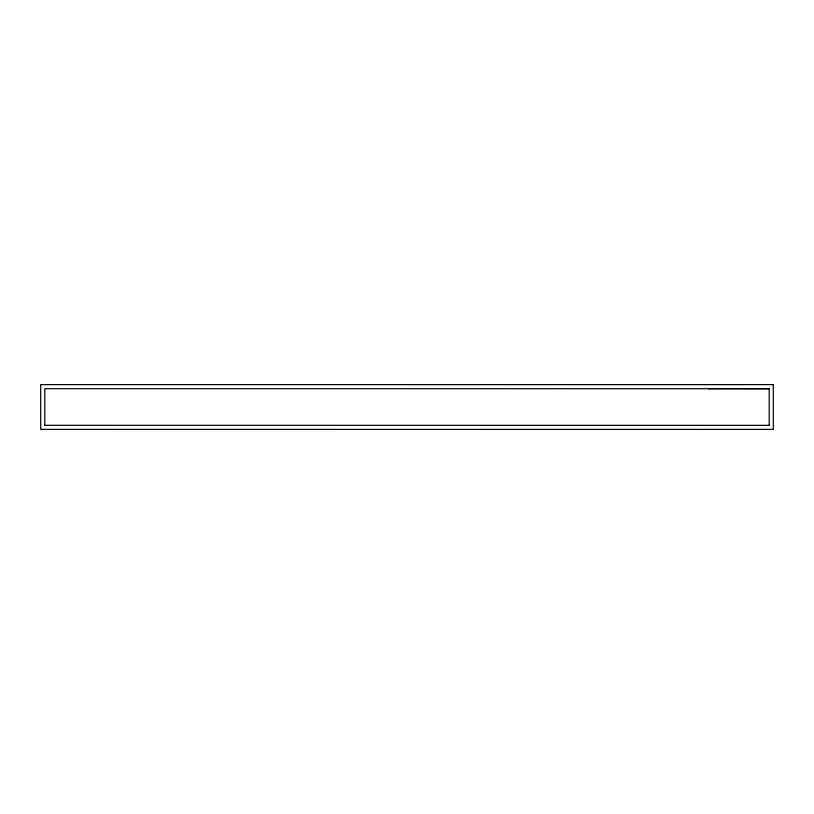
<?xml version="1.0" encoding="UTF-8"?>
<svg xmlns="http://www.w3.org/2000/svg" width="814" height="814" viewBox="0 0 814 814"><rect width="100%" height="100%" fill="white"/><g stroke="black" fill="none" stroke-linecap="round" stroke-linejoin="round"><path stroke-width="1.22" d="M44.505 425.315L769.495 425.356M708.18 388.685L769.545 388.726M769.23 425.356L769.23 388.726L44.77 388.685L44.77 425.315M773.3 384.615L40.7 384.615L40.7 429.385L773.3 429.385L773.3 384.615"/></g></svg>
